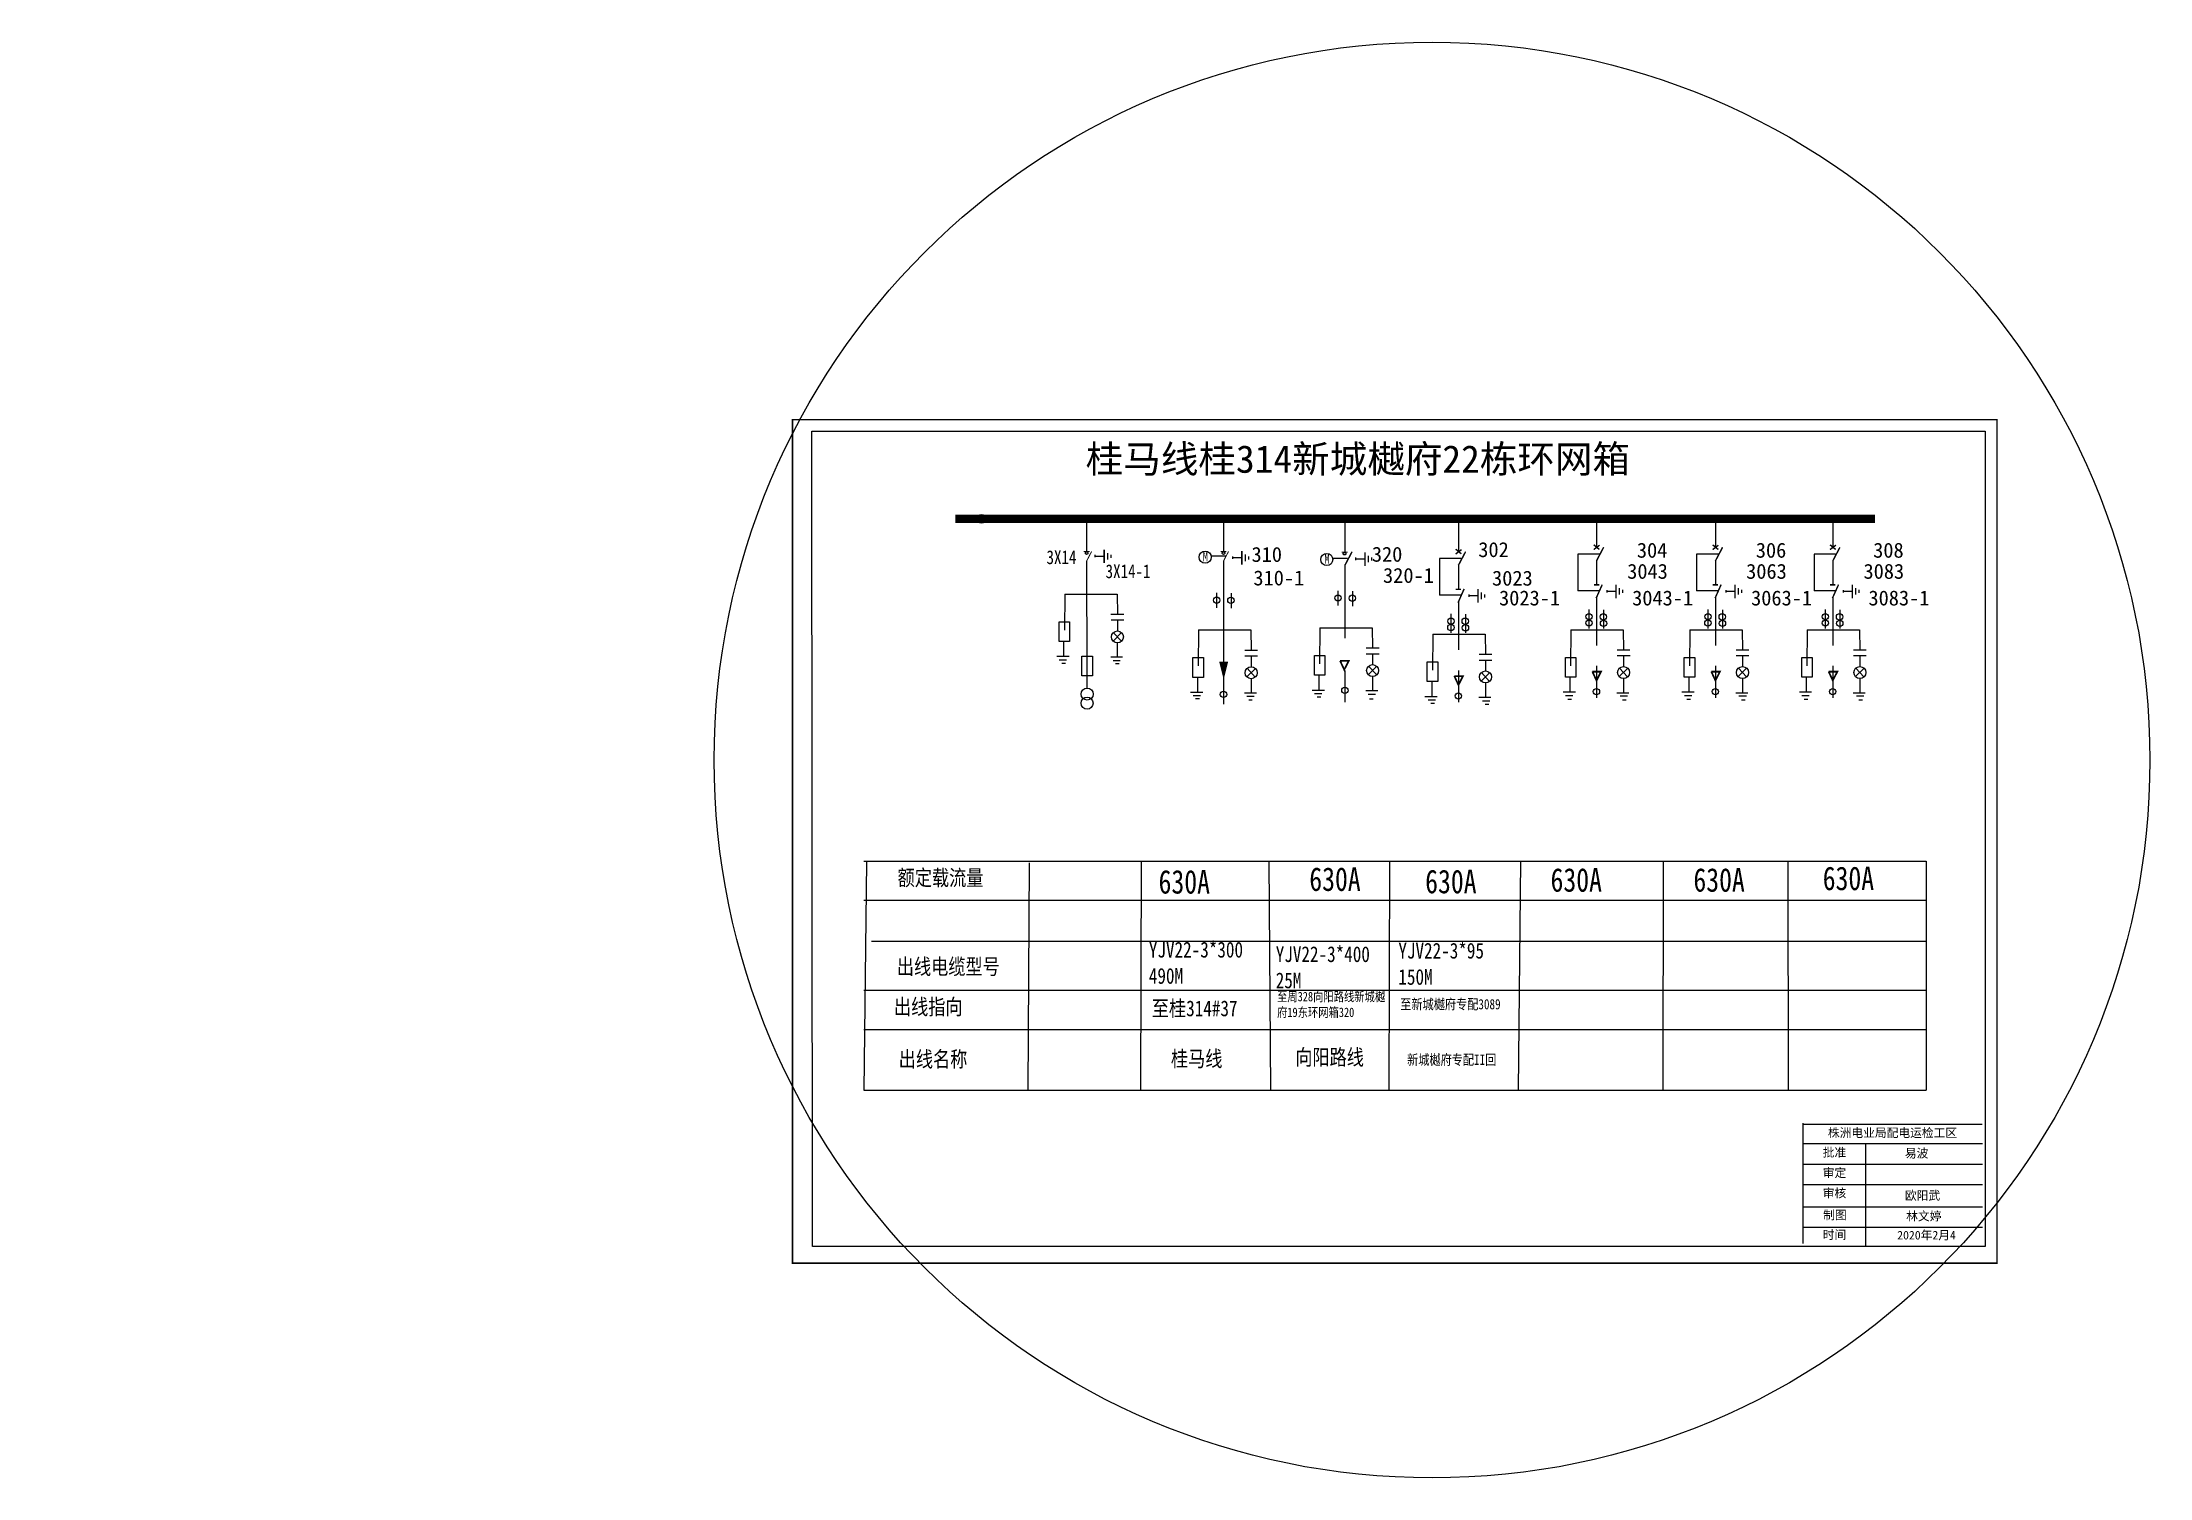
# Model space of a CAD drawing. Extents: x 1086 to 1354, y -186 to -3.
import ezdxf

# ---------------------------------------------------------------- set-up
doc = ezdxf.new("R2010")
doc.units = 0
doc.header["$LTSCALE"] = 5
doc.linetypes.add('JIS_02_1.2', pattern=[2.5, 1.25, -1.25])
doc.layers.get('0').update_dxf_attribs({"linetype": 'CONTINUOUS'})
doc.layers.add('1', color=7, linetype='CONTINUOUS')
doc.styles.add('HZ', font='', dxfattribs={"width": 0.75, "oblique": 9.998114})
doc.styles.get("Standard").update_dxf_attribs({"font": '', "width": 0.8})
doc.styles.add('字体', font='', dxfattribs={"height": 2.5})
doc.styles.get('HZ').set_extended_font_data('楷体_GB2312')
doc.styles.get('Standard').set_extended_font_data('楷体_GB2312')
doc.styles.get('字体').set_extended_font_data('楷体_GB2312')

# ---------------------------------------------------------------- blocks, each defined once
blk = doc.blocks.new('JD')
for points in [[(-2, 0.2), (-2, -0.2), (2, 0.2), (2, -0.2)], [(1, -1.2), (1, -0.8), (-1, -1.2), (-1, -0.8)], [(-0.5, -1.8), (-0.5, -2.2), (0.5, -1.8), (0.5, -2.2)]]:
    blk.add_trace(points)

msp = doc.modelspace()

# ---------------------------------------------------------------- linework, layer by layer
at = {"color": 7, "linetype": 'JIS_02_1.2'}
for p, q in [((1251.79, -63.88), (1251.79, -67.81)), ((1266.22, -63.88), (1266.22, -67.81)), ((1283.77, -63.32), (1283.77, -67.26)), ((1298.89, -63.32), (1298.89, -67.26)), ((1313.81, -63.32), (1313.81, -67.26)), ((1220.01, -68.35), (1221.17, -68.35)), ((1237.52, -68.55), (1238.67, -68.55)), ((1251.79, -69.49), (1251.79, -72.52)), ((1253.16, -68.71), (1254.32, -68.71)), ((1266.59, -68.67), (1263.84, -68.67)), ((1263.84, -68.67), (1263.84, -73.34)), ((1266.22, -69.49), (1266.22, -72.52)), ((1284.14, -68.11), (1281.39, -68.11)), ((1281.39, -68.11), (1281.39, -72.78)), ((1283.77, -68.93), (1283.77, -71.97)), ((1299.25, -68.11), (1296.51, -68.11)), ((1296.51, -68.11), (1296.51, -72.78)), ((1298.89, -68.93), (1298.89, -71.97)), ((1314.18, -68.11), (1311.43, -68.11)), ((1311.43, -68.11), (1311.43, -72.78)), ((1313.81, -68.93), (1313.81, -71.97)), ((1251.79, -72.52), (1251.79, -83.01)), ((1266.22, -74.04), (1266.22, -83.01)), ((1267.54, -73.38), (1268.69, -73.38)), ((1283.77, -73.49), (1283.77, -82.45)), ((1285.09, -72.82), (1286.24, -72.82)), ((1298.89, -73.49), (1298.89, -82.45)), ((1300.2, -72.82), (1301.36, -72.82)), ((1313.81, -73.49), (1313.81, -82.45)), ((1315.13, -72.82), (1316.28, -72.82)), ((1251.79, -82.88), (1251.79, -86.94)), ((1266.22, -82.88), (1266.22, -86.94)), ((1283.77, -82.32), (1283.77, -86.39)), ((1298.89, -82.32), (1298.89, -86.39)), ((1313.81, -82.32), (1313.81, -86.39))]:
    msp.add_line(p, q, dxfattribs=at)
at = {"color": 7}
for p, q in [((1220.01, -68.2), (1220.01, -68.51)), ((1236.68, -68.37), (1234.81, -68.37)), ((1237.52, -68.39), (1237.52, -68.7)), ((1252.14, -68.67), (1250.27, -68.67)), ((1253.16, -68.55), (1253.16, -68.86)), ((1216.17, -73.18), (1222.83, -73.18)), ((1235.47, -73.04), (1235.47, -74.92)), ((1237.33, -73.08), (1237.33, -74.97)), ((1250.91, -72.77), (1250.91, -74.65)), ((1252.76, -72.81), (1252.76, -74.7)), ((1266.59, -73.34), (1263.84, -73.34)), ((1267.54, -73.22), (1267.54, -73.53)), ((1284.15, -72.78), (1281.39, -72.78)), ((1285.09, -72.67), (1285.09, -72.98)), ((1299.26, -72.78), (1296.51, -72.78)), ((1300.2, -72.67), (1300.2, -72.98)), ((1314.18, -72.78), (1311.43, -72.78)), ((1315.13, -72.67), (1315.13, -72.98)), ((1248.62, -77.46), (1255.28, -77.46)), ((1265.26, -75.7), (1265.26, -78.11)), ((1267.12, -75.75), (1267.14, -78.1)), ((1282.82, -75.14), (1282.82, -77.56)), ((1284.67, -75.19), (1284.69, -77.54)), ((1297.93, -75.14), (1297.93, -77.56)), ((1299.79, -75.19), (1299.8, -77.54)), ((1312.86, -75.14), (1312.86, -77.56)), ((1314.71, -75.19), (1314.73, -77.54)), ((1233.18, -77.73), (1239.84, -77.73)), ((1262.97, -78.27), (1269.63, -78.27)), ((1280.52, -77.71), (1287.18, -77.71)), ((1295.64, -77.71), (1302.3, -77.71)), ((1310.56, -77.71), (1317.22, -77.71)), ((1190.63, -107.12), (1325.69, -107.12)), ((1225.89, -107.15), (1225.81, -136.23)), ((1242.13, -107.15), (1242.34, -136.23)), ((1274.11, -107.15), (1273.84, -136.23)), ((1292.27, -107.15), (1292.21, -136.23)), ((1308.11, -107.15), (1308.16, -136.24)), ((1325.67, -107.15), (1325.69, -136.23)), ((1190.98, -107.25), (1190.63, -136.23)), ((1211.66, -107.35), (1211.48, -136.23)), ((1257.47, -107.25), (1257.36, -136.23)), ((1190.63, -112.1), (1325.69, -112.1)), ((1191.61, -117.3), (1325.69, -117.3)), ((1190.63, -123.53), (1325.69, -123.53)), ((1190.63, -128.53), (1325.69, -128.53)), ((1190.63, -136.23), (1325.69, -136.23))]:
    msp.add_line(p, q, dxfattribs=at)
at = {"color": 0}
for p, q in [((1216.17, -73.18), (1216.13, -77.76)), ((1222.83, -73.18), (1222.87, -75.75)), ((1222.05, -75.75), (1223.68, -75.75)), ((1222.06, -76.47), (1223.69, -76.47)), ((1222.87, -76.47), (1222.87, -77.86)), ((1248.62, -77.46), (1248.58, -82.04)), ((1255.28, -77.46), (1255.31, -80.03)), ((1223.4, -78.07), (1222.32, -79.15)), ((1222.35, -78.07), (1223.39, -79.18)), ((1233.18, -77.73), (1233.14, -82.31)), ((1239.06, -80.3), (1240.69, -80.3)), ((1239.84, -77.73), (1239.87, -80.3)), ((1254.49, -80.03), (1256.13, -80.03)), ((1262.97, -78.27), (1262.93, -82.85)), ((1269.63, -78.27), (1269.66, -80.84)), ((1280.52, -77.71), (1280.49, -82.29)), ((1286.4, -80.28), (1288.03, -80.28)), ((1287.18, -77.71), (1287.22, -80.28)), ((1295.64, -77.71), (1295.6, -82.29)), ((1301.52, -80.28), (1303.15, -80.28)), ((1302.3, -77.71), (1302.33, -80.28)), ((1310.56, -77.71), (1310.53, -82.29)), ((1316.44, -80.28), (1318.07, -80.28)), ((1317.22, -77.71), (1317.26, -80.28)), ((1239.06, -81.03), (1240.7, -81.03)), ((1240.41, -82.63), (1239.33, -83.7)), ((1239.36, -82.62), (1240.4, -83.74)), ((1239.88, -81.03), (1239.88, -82.42)), ((1254.5, -80.76), (1256.14, -80.76)), ((1255.84, -82.36), (1254.76, -83.43)), ((1254.8, -82.35), (1255.84, -83.47)), ((1255.32, -80.76), (1255.32, -82.15)), ((1268.85, -80.84), (1270.48, -80.84)), ((1268.86, -81.57), (1270.49, -81.57)), ((1269.67, -81.57), (1269.67, -82.96)), ((1286.41, -81.01), (1288.04, -81.01)), ((1287.75, -82.61), (1286.67, -83.68)), ((1286.71, -82.6), (1287.74, -83.72)), ((1287.22, -81.01), (1287.22, -82.4)), ((1301.52, -81.01), (1303.16, -81.01)), ((1302.86, -82.61), (1301.78, -83.68)), ((1301.82, -82.6), (1302.86, -83.72)), ((1302.34, -81.01), (1302.34, -82.4)), ((1316.45, -81.01), (1318.08, -81.01)), ((1317.79, -82.61), (1316.71, -83.68)), ((1316.74, -82.6), (1317.78, -83.72)), ((1317.26, -81.01), (1317.26, -82.4)), ((1270.2, -83.17), (1269.12, -84.24)), ((1269.15, -83.16), (1270.19, -84.28))]:
    msp.add_line(p, q, dxfattribs=at)
at = {"color": 0, "lineweight": -3}
for p, q in [((1216.03, -79.25), (1216.03, -81.05)), ((1222.85, -79.39), (1222.85, -81.14)), ((1215.18, -81.09), (1216.74, -81.09)), ((1215.48, -81.54), (1216.42, -81.54)), ((1215.82, -81.97), (1216.29, -81.97)), ((1222.02, -81.18), (1223.54, -81.18)), ((1222.32, -81.62), (1223.23, -81.62)), ((1222.65, -82.03), (1223.11, -82.03)), ((1232.18, -85.65), (1233.75, -85.65)), ((1233.04, -83.8), (1233.04, -85.6)), ((1239.03, -85.74), (1240.55, -85.74)), ((1239.86, -83.95), (1239.86, -85.69)), ((1247.62, -85.38), (1249.19, -85.38)), ((1248.48, -83.53), (1248.48, -85.33)), ((1254.47, -85.46), (1255.99, -85.46)), ((1255.3, -83.67), (1255.3, -85.42)), ((1262.83, -84.34), (1262.83, -86.14)), ((1269.65, -84.49), (1269.65, -86.23)), ((1279.53, -85.63), (1281.09, -85.63)), ((1280.38, -83.79), (1280.38, -85.58)), ((1286.37, -85.72), (1287.89, -85.72)), ((1287.2, -83.93), (1287.2, -85.67)), ((1294.64, -85.63), (1296.21, -85.63)), ((1295.5, -83.79), (1295.5, -85.58)), ((1301.49, -85.72), (1303.01, -85.72)), ((1302.32, -83.93), (1302.32, -85.67)), ((1309.57, -85.63), (1311.13, -85.63)), ((1310.42, -83.79), (1310.42, -85.58)), ((1316.41, -85.72), (1317.93, -85.72)), ((1317.24, -83.93), (1317.24, -85.67)), ((1232.49, -86.09), (1233.43, -86.09)), ((1232.82, -86.44), (1233.29, -86.44)), ((1239.32, -86.17), (1240.24, -86.17)), ((1239.56, -86.63), (1240.02, -86.63)), ((1247.92, -85.82), (1248.87, -85.82)), ((1248.27, -86.25), (1248.74, -86.25)), ((1254.76, -85.9), (1255.68, -85.9)), ((1254.94, -86.51), (1255.4, -86.51)), ((1254.94, -86.51), (1255.17, -86.51)), ((1261.97, -86.19), (1263.54, -86.19)), ((1262.36, -86.64), (1263.31, -86.64)), ((1262.71, -87.07), (1263.18, -87.07)), ((1268.82, -86.27), (1270.34, -86.27)), ((1269.27, -86.74), (1270.21, -86.74)), ((1269.61, -87.17), (1270.08, -87.17)), ((1279.83, -86.08), (1280.78, -86.08)), ((1280.15, -86.54), (1280.61, -86.54)), ((1286.78, -86.14), (1287.72, -86.14)), ((1287.1, -86.61), (1287.56, -86.61)), ((1294.95, -86.08), (1295.89, -86.08)), ((1295.26, -86.54), (1295.72, -86.54)), ((1301.89, -86.14), (1302.84, -86.14)), ((1302.21, -86.61), (1302.67, -86.61)), ((1309.87, -86.08), (1310.81, -86.08)), ((1310.19, -86.54), (1310.65, -86.54)), ((1316.82, -86.14), (1317.76, -86.14)), ((1317.14, -86.61), (1317.59, -86.61))]:
    msp.add_line(p, q, dxfattribs=at)
at = {"color": 7, "linetype": 'Continuous'}
for p, q in [((1310.1, -143.05), (1332.85, -143.05)), ((1317.99, -143.05), (1317.99, -155.99)), ((1310.1, -145.65), (1332.85, -145.65)), ((1310.1, -148.24), (1332.85, -148.24)), ((1310.1, -151.07), (1332.85, -151.07)), ((1310.1, -153.66), (1332.85, -153.66))]:
    msp.add_line(p, q, dxfattribs=at)
msp.add_line((1333.2, -156.12), (1184.09, -156.12))
at = {"color": 7, "linetype": 'Continuous', "const_width": 0.182}
msp.add_lwpolyline([(1181.57, -51), (1334.68, -51), (1334.68, -158.25), (1181.57, -158.25)], close=True, dxfattribs=at)
at = {"linetype": 'Continuous'}
msp.add_lwpolyline([(1184.09, -156.12), (1184.04, -52.48), (1333.2, -52.48), (1333.2, -156.12), (1333.14, -156.12)], dxfattribs=at)
at = {"const_width": 1.07}
msp.add_lwpolyline([(1202.27, -63.61), (1319.17, -63.61)], dxfattribs=at)
at = {"color": 7, "linetype": 'JIS_02_1.2'}
for points, const_width in [([(1283.42, -67.53), (1284.17, -66.97)], 0.184), ([(1283.43, -66.92), (1284.15, -67.52)], 0.184), ([(1298.54, -67.53), (1299.28, -66.97)], 0.184), ([(1298.54, -66.92), (1299.26, -67.52)], 0.184), ([(1313.47, -66.92), (1314.19, -67.52)], 0.184), ([(1313.46, -67.53), (1314.21, -66.97)], 0.184), ([(1251.79, -69.53), (1252.71, -67.79)], 0.184), ([(1265.88, -67.47), (1266.6, -68.07)], 0.184), ([(1265.87, -68.09), (1266.62, -67.53)], 0.184), ([(1266.22, -69.53), (1267.14, -67.79)], 0.184), ([(1283.77, -68.98), (1284.69, -67.23)], 0.184), ([(1298.89, -68.98), (1299.81, -67.23)], 0.184), ([(1313.81, -68.98), (1314.73, -67.23)], 0.184), ([(1283.44, -72.01), (1284.12, -72.01)], 0.184), ([(1283.73, -73.71), (1284.51, -71.98)], 0.184), ([(1298.56, -72.01), (1299.24, -72.01)], 0.184), ([(1298.85, -73.71), (1299.62, -71.98)], 0.184), ([(1313.48, -72.01), (1314.16, -72.01)], 0.184), ([(1313.77, -73.71), (1314.55, -71.98)], 0.184), ([(1265.89, -72.57), (1266.57, -72.57)], 0.184), ([(1266.18, -74.27), (1266.95, -72.53)], 0.184), ([(1251.16, -81.68), (1252.28, -81.68), (1251.71, -82.8), (1251.18, -81.66)], 0.219), ([(1283.24, -83.05), (1284.35, -83.05), (1283.78, -84.18), (1283.25, -83.03)], 0.219), ([(1298.36, -83.05), (1299.47, -83.05), (1298.9, -84.18), (1298.37, -83.03)], 0.219), ([(1313.28, -83.05), (1314.39, -83.05), (1313.82, -84.18), (1313.29, -83.03)], 0.219), ([(1265.69, -83.61), (1266.8, -83.61), (1266.23, -84.74), (1265.7, -83.59)], 0.219)]:
    msp.add_lwpolyline(points, dxfattribs=dict(at, const_width=const_width))
at = {"color": 0}
for points in [[(1215.47, -76.71), (1216.79, -76.71), (1216.79, -79.22), (1215.47, -79.22)], [(1218.37, -81.08), (1219.69, -81.08), (1219.69, -83.59), (1218.37, -83.59)], [(1232.48, -81.26), (1233.8, -81.26), (1233.8, -83.77), (1232.48, -83.77)], [(1247.92, -80.99), (1249.24, -80.99), (1249.24, -83.5), (1247.92, -83.5)], [(1262.27, -81.8), (1263.59, -81.8), (1263.59, -84.31), (1262.27, -84.31)], [(1279.83, -81.24), (1281.14, -81.24), (1281.14, -83.75), (1279.83, -83.75)], [(1294.94, -81.24), (1296.26, -81.24), (1296.26, -83.75), (1294.94, -83.75)], [(1309.87, -81.24), (1311.18, -81.24), (1311.18, -83.75), (1309.87, -83.75)]]:
    msp.add_lwpolyline(points, close=True, dxfattribs=at)
at = {"color": 7, "linetype": 'Continuous', "const_width": 0.182}
for points in [[(1310.04, -140.41), (1310.03, -155.78)], [(1310.1, -140.58), (1332.85, -140.58)]]:
    msp.add_lwpolyline(points, dxfattribs=at)
at = {"color": 1}
msp.add_circle((1262.87, -94.28), 91.26, dxfattribs=at)
msp.add_circle((1205.59, -63.62), 0.535)
at = {"color": 0}
for centre in [(1234.03, -68.49), (1249.49, -68.79), (1222.87, -78.63), (1239.88, -83.18), (1255.32, -82.91), (1269.67, -83.72), (1287.22, -83.16), (1302.34, -83.16), (1317.26, -83.16), (1219.03, -85.89), (1219.01, -87.05)]:
    msp.add_circle(centre, 0.762, dxfattribs=at)
at = {"color": 7}
for centre in [(1235.49, -73.96), (1237.3, -73.97), (1250.92, -73.69), (1252.74, -73.7), (1265.28, -76.62), (1265.27, -77.43), (1267.09, -76.63), (1267.12, -77.47), (1282.82, -76.87), (1282.83, -76.06), (1284.64, -76.08), (1284.67, -76.91), (1297.95, -76.06), (1297.94, -76.87), (1299.76, -76.08), (1299.79, -76.91), (1312.86, -76.87), (1312.87, -76.06), (1314.68, -76.08), (1314.71, -76.91), (1236.36, -85.93), (1251.79, -85.42), (1266.22, -86.14), (1283.77, -85.58), (1298.89, -85.58), (1313.81, -85.58)]:
    msp.add_circle(centre, 0.403, dxfattribs=at)
at = {"layer": '1', "color": 7, "linetype": 'JIS_02_1.2'}
for p, q in [((1218.96, -63.49), (1218.96, -67.78)), ((1236.36, -63.49), (1236.36, -67.78)), ((1218.97, -83.14), (1218.97, -85.16)), ((1236.36, -83.14), (1236.36, -87.19))]:
    msp.add_line(p, q, dxfattribs=at)
at = {"layer": '1', "color": 7, "linetype": 'ByBlock'}
for p, q in [((1218.96, -68.94), (1218.97, -83.14)), ((1236.36, -68.94), (1236.36, -82.3))]:
    msp.add_line(p, q, dxfattribs=at)
at = {"layer": '1', "color": 7, "linetype": 'JIS_02_1.2', "const_width": 0.128}
for points in [[(1218.59, -67.79), (1219.34, -67.79)], [(1218.96, -68.98), (1219.6, -67.76)], [(1235.98, -67.79), (1236.73, -67.79)], [(1236.36, -68.98), (1237, -67.76)], [(1251.37, -67.87), (1252.13, -67.87)]]:
    msp.add_lwpolyline(points, dxfattribs=at)
at = {"layer": '1', "color": 7, "linetype": 'JIS_02_1.2'}
msp.add_lwpolyline([(1236.38, -81.79, 1.14, 0, 0), (1236.38, -84.05, 0, 0, 0)], format="xyseb", dxfattribs=at)
for centre in [(1218.96, -67.97), (1236.36, -67.97), (1251.75, -68.05)]:
    msp.add_circle(centre, 0.164, dxfattribs=at)

# ---------------------------------------------------------------- block references
at = {"color": 7, "linetype": 'JIS_02_1.2', "xscale": 0.4288864906709478, "yscale": 0.4288864906709478, "zscale": 0.4288864906722037, "rotation": 90}
for p in [(1221.19, -68.39), (1238.69, -68.58), (1286.26, -72.85), (1301.37, -72.85), (1316.3, -72.85), (1268.71, -73.41)]:
    msp.add_blockref('JD', p, dxfattribs=at)
at = {"linetype": 'JIS_02_1.2', "xscale": 0.4288864906709478, "yscale": 0.4288864906709478, "zscale": 0.4288864906722037, "rotation": 90}
msp.add_blockref('JD', (1254.34, -68.74), dxfattribs=at)

# ---------------------------------------------------------------- texts
at = {"color": 7, "linetype": 'Continuous', "attachment_point": 1, "style": '字体'}
for s, insert, char_height, width in [('{\\fSimSun|b0|i0|c134|p2;桂马线桂314新城樾府22栋环网箱}', (1218.85, -54.26), 3.5, 88.8387), ('株洲电业局配电运检工区', (1313.2, -141.13), 1.0944, 29.9201), ('{\\fKaiTi_GB2312|b0|i0|c134|p49;批准}', (1312.54, -143.62), 1.0944, 8.5588), ('{\\fSimSun|b0|i0|c134|p2;易波}', (1322.99, -143.73), 1.0944, 8.5588), ('\\f\uffbfﾬￌﾣﾤ_GB2312|b0|i0|c134|p49;审定', (1312.54, -146.22), 1.0944, 8.5588), ('\\f\uffbfﾬￌﾣﾤ_GB2312|b0|i0|c134|p49;审核', (1312.54, -148.8), 1.0944, 8.5588), ('{\\fSimSun|b0|i0|c134|p2;欧阳武}', (1322.99, -149.1), 1.0944, 8.5588), ('\\f\uffbfﾬￌﾣﾤ_GB2312|b0|i0|c134|p49;制图', (1312.6, -151.58), 1.0944, 8.5588), ('{\\fSimSun|b0|i0|c134|p2;林文婷}', (1323.15, -151.73), 1.0944, 8.5588), ('\\f\uffbfﾬￌﾣﾤ_GB2312|b0|i0|c134|p49;时间', (1312.54, -154.09), 1.0944, 8.5588), ('2020{\\fSimSun|b0|i0|c134|p2;年}2{\\fSimSun|b0|i0|c134|p2;月4}', (1322.01, -154.14), 1.0944, 15.429)]:
    msp.add_mtext(s, dxfattribs=dict(at, insert=insert, char_height=char_height, width=width))
at = {"linetype": 'JIS_02_1.2', "attachment_point": 1}
for s, insert, char_height, width, style in [('{\\fTimes New Roman|b0|i0|c238|p18;\\H0.375x;\\P\\fTimes New Roman|b0|i0|c0|p18;\\P\\H2.329x;  }', (1086.18, -62.47), 6, 353.0071, 'HZ'), ('{\\fTimes New Roman|b0|i0|c0|p18;\\H0.375x;\\P\\H2.329x;  }', (1100.75, -62.29), 6, 353.0071, 'HZ'), ('302', (1268.75, -66.58), 1.9, 268.2585, '字体'), ('304', (1288.91, -66.66), 1.9, 268.2585, '字体'), ('306', (1304.03, -66.66), 1.9, 268.2585, '字体'), ('308', (1318.95, -66.66), 1.9, 268.2585, '字体'), ('310', (1239.92, -67.19), 1.9, 268.2585, '字体'), ('320', (1255.22, -67.17), 1.9, 268.2585, '字体'), ('3043', (1287.68, -69.34), 1.9, 268.2585, '字体'), ('3063', (1302.8, -69.34), 1.9, 268.2585, '字体'), ('3083', (1317.72, -69.34), 1.9, 268.2585, '字体'), ('310-1', (1240.16, -70.18), 1.9, 268.2585, '字体'), ('320-1', (1256.64, -69.86), 1.9, 268.2585, '字体'), ('3023', (1270.5, -70.21), 1.9, 268.2585, '字体'), ('3023-1', (1271.39, -72.73), 1.9, 268.2585, '字体'), ('3043-1', (1288.31, -72.73), 1.9, 268.2585, '字体'), ('3063-1', (1303.43, -72.73), 1.9, 268.2585, '字体'), ('3083-1', (1318.35, -72.73), 1.9, 268.2585, '字体')]:
    msp.add_mtext(s, dxfattribs=dict(at, insert=insert, char_height=char_height, width=width, style=style))
at = {"color": 0, "attachment_point": 1}
for s, insert, char_height, width in [('3X14', (1213.86, -67.62), 1.75, 2.353), ('3X14-1', (1221.37, -69.41), 1.75, 2.353), ('M', (1233.73, -67.83), 1.2, 3.0964), ('M', (1249.19, -68.13), 1.2, 3.0964)]:
    msp.add_mtext(s, dxfattribs=dict(at, insert=insert, char_height=char_height, width=width))
at = {"color": 1, "attachment_point": 1}
for s, insert, char_height, width in [('{\\fSimSun|b0|i0|c134|p2;\\C0;额定载流量}', (1194.93, -108.24), 2, 14.2253), ('{\\fSimSun|b0|i0|c134|p2;\\C0;630A}', (1228.11, -108.26), 3, 11.9049), ('{\\fSimSun|b0|i0|c134|p2;\\C0;630A}', (1247.27, -107.92), 3, 11.9049), ('{\\fSimSun|b0|i0|c134|p2;\\C0;630A}', (1262, -108.22), 3, 11.9049), ('{\\fSimSun|b0|i0|c134|p2;\\C0;630A}', (1277.94, -108.02), 3, 11.9049), ('{\\fSimSun|b0|i0|c134|p2;\\C0;630A}', (1296.1, -108.02), 3, 11.9049), ('{\\fSimSun|b0|i0|c134|p2;\\C0;630A}', (1312.54, -107.82), 3, 11.9049), ('{\\fSimSun|b0|i0|c134|p2;\\C0;YJV22-3*300\\P490M}', (1226.87, -117.39), 2, 14.2253), ('{\\fSimSun|b0|i0|c134|p2;\\C0;YJV22-3*400\\P25M}', (1243, -117.96), 2, 14.2253), ('{\\fSimSun|b0|i0|c134|p2;\\C0;YJV22-3*95\\P150M}', (1258.59, -117.52), 2, 14.2253), ('{\\fSimSun|b0|i0|c134|p2;\\C0;出线电缆型号}', (1194.83, -119.54), 2, 14.2253), ('{\\fSimSun|b0|i0|c134|p2;\\C0;出线指向}', (1194.46, -124.65), 2, 14.2253), ('{\\fSimSun|b0|i0|c134|p2;\\C0;至桂314#37}', (1227.25, -124.85), 2, 14.2253), ('{\\fSimSun|b0|i0|c134|p2;\\C0;至周328向阳路线新城樾府19东环网箱320}', (1243.17, -123.75), 1.2, 14.4379), ('{\\fSimSun|b0|i0|c134|p2;\\C0;至新城樾府专配3089}', (1258.83, -124.67), 1.3, 20.0697), ('{\\fSimSun|b0|i0|c134|p2;\\C0;出线名称}', (1195.07, -131.3), 2, 14.2253), ('{\\fSimSun|b0|i0|c134|p2;\\C0;桂马线}', (1229.68, -131.25), 2, 14.2253), ('{\\fSimSun|b0|i0|c134|p2;\\C0;向阳路线}', (1245.48, -131.06), 2, 14.2253), ('{\\fSimSun|b0|i0|c134|p2;\\C0;新城樾府专配II回}', (1259.7, -131.73), 1.3, 14.2253)]:
    msp.add_mtext(s, dxfattribs=dict(at, insert=insert, char_height=char_height, width=width))

doc.saveas('drawing.dxf')
